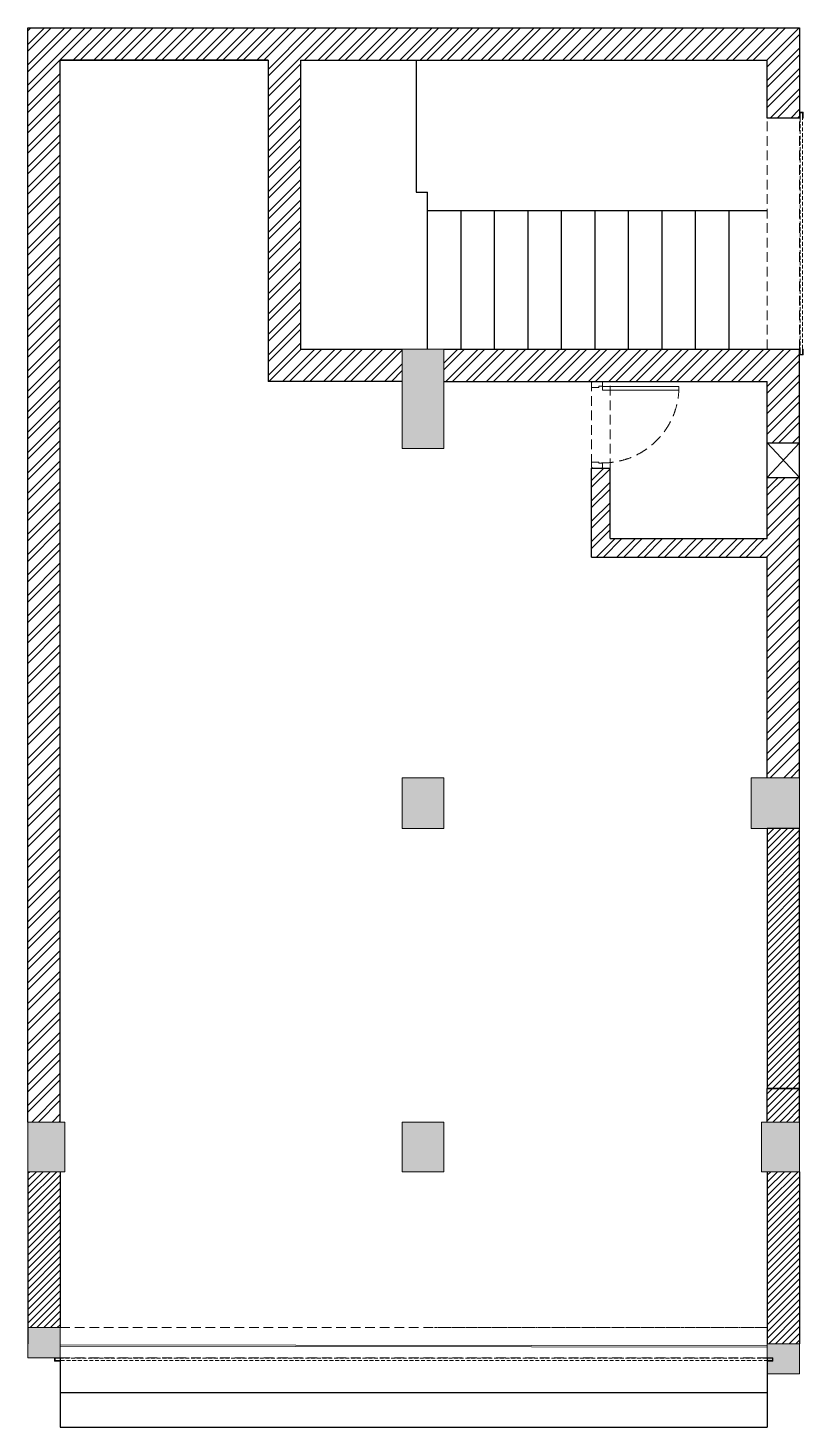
# Model space of a CAD drawing. Header units: feet. Extents: x -280 to 6430, y 0 to 12110.
import ezdxf

# ---------------------------------------------------------------- set-up
doc = ezdxf.new("R2010")
doc.units = ezdxf.units.FT
doc.header["$LTSCALE"] = 33
doc.header["$MEASUREMENT"] = 0
for name, pattern in [('DASHED2', [0.375, 0.25, -0.125]), ('HIDDEN', [9.525, 6.35, -3.175]), ('HIDDEN2', [4.7625, 3.175, -1.5875]), ('HIDDENX2', [0.75, 0.5, -0.25])]:
    doc.linetypes.add(name, pattern=pattern)
for name, color, linetype, lineweight in [('A-COL', 243, 'Continuous', 9), ('A-Glazing', 4, 'Continuous', 20), ('A-shutter', 8, 'Continuous', 18), ('A-STAIR', 6, 'Continuous', 5), ('beam', 90, 'Continuous', 9), ('beam 1', 6, 'Continuous', 15), ('column hatch', 5, 'Continuous', 0), ('Door', 2, 'Continuous', 13), ('LENS-DOOR', 34, 'Continuous', 20), ('LN-HATCH', 251, 'Continuous', 0), ('rolling shutter', 1, 'Continuous', 5)]:
    doc.layers.add(name, color=color, linetype=linetype, lineweight=lineweight)
doc.layers.add('A-WALL', color=1, linetype='Continuous')
doc.layers.add('AREALINE', color=10, linetype='Continuous')

# ---------------------------------------------------------------- blocks, each defined once
blk = doc.blocks.new('*U4')
at = {"layer": 'LENS-DOOR'}
for p, q in [((548122, 1779235), (548122, 1778574)), ((548122, 1779235), (548153, 1779235)), ((548153, 1778574), (548153, 1779235)), ((547447, 1778569), (547452, 1778569)), ((547447, 1778484), (547447, 1778569)), ((547447, 1778484), (547452, 1778484)), ((547452, 1778574), (547489, 1778574)), ((547452, 1778569), (547452, 1778574)), ((547452, 1778479), (547452, 1778484)), ((547452, 1778479), (547499, 1778479)), ((547489, 1778540), (547489, 1778574)), ((547489, 1778540), (547499, 1778540)), ((547499, 1778479), (547499, 1778540)), ((548122, 1778574), (548153, 1778574)), ((548145, 1778479), (548145, 1778540)), ((548156, 1778540), (548145, 1778540)), ((548192, 1778479), (548145, 1778479)), ((548192, 1778574), (548156, 1778574)), ((548156, 1778540), (548156, 1778574)), ((548192, 1778569), (548192, 1778574)), ((548197, 1778569), (548192, 1778569)), ((548192, 1778479), (548192, 1778484)), ((548197, 1778484), (548192, 1778484)), ((548197, 1778484), (548197, 1778569))]:
    blk.add_line(p, q, dxfattribs=at)
at = {"layer": 'LENS-DOOR', "color": 7, "linetype": 'HIDDEN2'}
blk.add_ellipse((548153, 1778574), major_axis=(-661, 0), ratio=1, start_param=-1.570791, end_param=0.051209, dxfattribs=at)
blk = doc.blocks.new('*U6')
at = {"layer": 'A-shutter', "color": 5, "ltscale": 10}
for points in [[(41038450, -1561539), (41038450, -1561544), (41038405, -1561544), (41038405, -1561564), (41038450, -1561564), (41038450, -1561569), (41038400, -1561569), (41038400, -1561539)], [(41044570, -1561539), (41044570, -1561544), (41044615, -1561544), (41044615, -1561564), (41044570, -1561564), (41044570, -1561569), (41044620, -1561569), (41044620, -1561539)]]:
    blk.add_lwpolyline(points, close=True, dxfattribs=at)
at = {"layer": 'A-shutter', "color": 5, "linetype": 'HIDDENX2', "ltscale": 2}
blk.add_lwpolyline([(41038405, -1561544), (41038405, -1561564), (41044615, -1561564), (41044615, -1561544)], close=True, dxfattribs=at)
blk = doc.blocks.new('*U5')
at = {"layer": 'A-shutter', "color": 5, "ltscale": 10}
for points in [[(41038450, -1561539), (41038450, -1561544), (41038405, -1561544), (41038405, -1561564), (41038450, -1561564), (41038450, -1561569), (41038400, -1561569), (41038400, -1561539)], [(41040450, -1561539), (41040450, -1561544), (41040495, -1561544), (41040495, -1561564), (41040450, -1561564), (41040450, -1561569), (41040500, -1561569), (41040500, -1561539)]]:
    blk.add_lwpolyline(points, close=True, dxfattribs=at)
at = {"layer": 'A-shutter', "color": 5, "linetype": 'HIDDENX2', "ltscale": 2}
blk.add_lwpolyline([(41038405, -1561544), (41038405, -1561564), (41040495, -1561564), (41040495, -1561544)], close=True, dxfattribs=at)

msp = doc.modelspace()

# ---------------------------------------------------------------- hatches: boundary and pattern name
at = {"layer": 'column hatch'}
h = msp.add_hatch(color=8, dxfattribs=at)
h.dxf.hatch_style = 1
h.paths.add_polyline_path([(3320, 9330), (2960, 9330), (2960, 8470), (3320, 8470)])
h.paths.add_polyline_path([(3320, 5620), (2960, 5620), (2960, 5180), (3320, 5180)])
h.paths.add_polyline_path([(6400, 5620), (5980, 5620), (5980, 5180), (6400, 5180)])
h.paths.add_polyline_path([(6400, 2640), (6070, 2640), (6070, 2210), (6400, 2210)])
h.paths.add_polyline_path([(3320, 2640), (2960, 2640), (2960, 2210), (3320, 2210)])
h.paths.add_polyline_path([(40, 2640), (-280, 2640), (-280, 2210), (40, 2210)])
h.paths.add_polyline_path([(0, 860), (-280, 860), (-280, 600), (0, 600)])
h.paths.add_polyline_path([(6400, 720), (6120, 720), (6120, 600), (6120, 460), (6400, 460)])
at = {"layer": 'LN-HATCH'}
h = msp.add_hatch(dxfattribs=at)
h.set_pattern_fill('ANSI32', color=256, scale=333, angle=180)
h.set_pattern_definition([(225, (-9077173.92, 5285700.39), (88.2999593, -88.2999593), []), (225, (-9077232.79, 5285700.39), (88.2999593, -88.2999593), [])])
h.paths.add_polyline_path([(-280, 12110), (-280, 2640), (0, 2640), (0, 11830), (1800, 11830), (1800, 9050), (2960, 9050), (2960, 9330), (2080, 9330), (2080, 11830), (6120, 11830), (6120, 11330), (6400, 11330), (6400, 12110)])
h.paths.add_polyline_path([(6400, 8220), (6120, 8220), (6120, 7690), (4760, 7690), (4760, 8300), (4600, 8300), (4600, 7530), (6120, 7530), (6120, 5620), (6400, 5620)], flags=17)
h.paths.add_polyline_path([(6120, 8520), (6400, 8520), (6400, 9330), (3320, 9330), (3320, 9050), (6120, 9050)], flags=17)
h = msp.add_hatch(dxfattribs=at)
h.set_pattern_fill('ANSI31', color=256, scale=333, angle=180)
h.set_pattern_definition([(225, (-9077173.925, 5285700.39), (29.43331977, -29.43331977), [])])
h.paths.add_polyline_path([(6120, 2930), (6400, 2930), (6400, 5180), (6120, 5180)])
h.paths.add_polyline_path([(6400, 2930), (6120, 2930), (6120, 2640), (6400, 2640)])
h.paths.add_polyline_path([(6400, 2210), (6120, 2210), (6120, 720), (6400, 720)])
h.paths.add_polyline_path([(-280, 860), (0, 860), (0, 2210), (-280, 2210)])

# ---------------------------------------------------------------- linework, layer by layer
at = {"layer": 'A-COL'}
for points in [[(2960, 9330), (2960, 8470), (3320, 8470), (3320, 9330), (2960, 9330)], [(2960, 5620), (3320, 5620), (3320, 5180), (2960, 5180), (2960, 5620)], [(6400, 5620), (5980, 5620), (5980, 5180), (6400, 5180), (6400, 5620)], [(40, 2640), (-280, 2640), (-280, 2210), (40, 2210), (40, 2640)], [(2960, 2640), (3320, 2640), (3320, 2210), (2960, 2210), (2960, 2640)], [(6070, 2640), (6070, 2210), (6400, 2210), (6400, 2640), (6070, 2640)], [(0, 860), (-280, 860), (-280, 600), (0, 600), (0, 860)], [(6120, 720), (6400, 720), (6400, 460), (6120, 460), (6120, 720)]]:
    msp.add_lwpolyline(points, dxfattribs=at)
at = {"layer": 'A-Glazing'}
msp.add_lwpolyline([(0, 712), (6120, 703), (6120, 691), (0, 700)], close=True, dxfattribs=at)
at = {"layer": 'A-STAIR', "lineweight": 30}
for p, q in [((3080, 11830), (3080, 10810)), ((3080, 11830), (3080, 10690)), ((3080, 10690), (3180, 10690)), ((3180, 10530), (3180, 10690)), ((3180, 10530), (5790, 10530)), ((3180, 9330), (3180, 10530)), ((3470, 9330), (3470, 10530)), ((3760, 9330), (3760, 10530)), ((4050, 9330), (4050, 10530)), ((4340, 9330), (4340, 10530)), ((4630, 9330), (4630, 10530)), ((4920, 9330), (4920, 10530)), ((5210, 9330), (5210, 10530)), ((5500, 9330), (5500, 10530)), ((5790, 9330), (5790, 10530)), ((5790, 10530), (6120, 10530)), ((0, 600), (0, 0)), ((6120, 600), (6120, 0)), ((0, 300), (6120, 300)), ((0, 0), (6120, 0))]:
    msp.add_line(p, q, dxfattribs=at)
at = {"layer": 'A-WALL'}
for p, q in [((-280, 2640), (-280, 12110)), ((-280, 12110), (6400, 12110)), ((6400, 12110), (6400, 11330)), ((0, 2640), (0, 11830)), ((1800, 11830), (0, 11830)), ((0, 11830), (1800, 11830)), ((1800, 11830), (1800, 9050)), ((2080, 11830), (2080, 9330)), ((2080, 11830), (6120, 11830)), ((6120, 11330), (6120, 11830)), ((6400, 11330), (6120, 11330)), ((2080, 9330), (2960, 9330)), ((3320, 9330), (6400, 9330)), ((6400, 5620), (6400, 9330)), ((2960, 9050), (1800, 9050)), ((3320, 9050), (6120, 9050)), ((6120, 7690), (6120, 9050)), ((4600, 7530), (4600, 8300)), ((4600, 8300), (4760, 8300)), ((4760, 7690), (4760, 8300)), ((4760, 7690), (6120, 7690)), ((4600, 7530), (6120, 7530)), ((6120, 5620), (6120, 7530)), ((6120, 2640), (6120, 2930)), ((6400, 2930), (6120, 2930)), ((6400, 2640), (6400, 2930)), ((-280, 2210), (-280, 720)), ((-280, 2210), (-280, 860)), ((0, 2210), (0, 860)), ((0, 2210), (0, 860)), ((6120, 2210), (6120, 860)), ((6120, 2210), (6120, 720)), ((6400, 2210), (6400, 860)), ((6400, 2210), (6400, 720))]:
    msp.add_line(p, q, dxfattribs=at)
msp.add_lwpolyline([(6400, 5180), (6120, 5180), (6120, 2930), (6400, 2930)], close=True, dxfattribs=at)
at = {"layer": 'AREALINE', "lineweight": 30}
for p, q in [((6120, 8520), (6400, 8520)), ((6120, 8220), (6400, 8520)), ((6120, 8520), (6400, 8220)), ((6120, 8220), (6400, 8220))]:
    msp.add_line(p, q, dxfattribs=at)
at = {"layer": 'beam', "linetype": 'HIDDEN', "ltscale": 0.4}
for p, q in [((6120, 9330), (6120, 11330)), ((6400, 9330), (6400, 11330))]:
    msp.add_line(p, q, dxfattribs=at)
for points in [[(4600, 8300), (4760, 8300), (4760, 9050), (4600, 9050)], [(0, 860), (6120, 860), (6120, 600), (0, 600)]]:
    msp.add_lwpolyline(points, close=True, dxfattribs=at)
at = {"layer": 'beam 1', "linetype": 'DASHED2'}
msp.add_line((3240, 860), (6120, 860), dxfattribs=at)

# ---------------------------------------------------------------- block references
at = {"layer": 'Door', "xscale": -1, "rotation": 270}
msp.add_blockref('*U4', (-1773879, -539147), dxfattribs=at)
at = {"layer": 'rolling shutter', "rotation": 270}
msp.add_blockref('*U5', (1567969, 41049780), dxfattribs=at)
at = {"layer": 'rolling shutter'}
msp.add_blockref('*U6', (-41038450, 1562139), dxfattribs=at)

doc.saveas('drawing.dxf')
